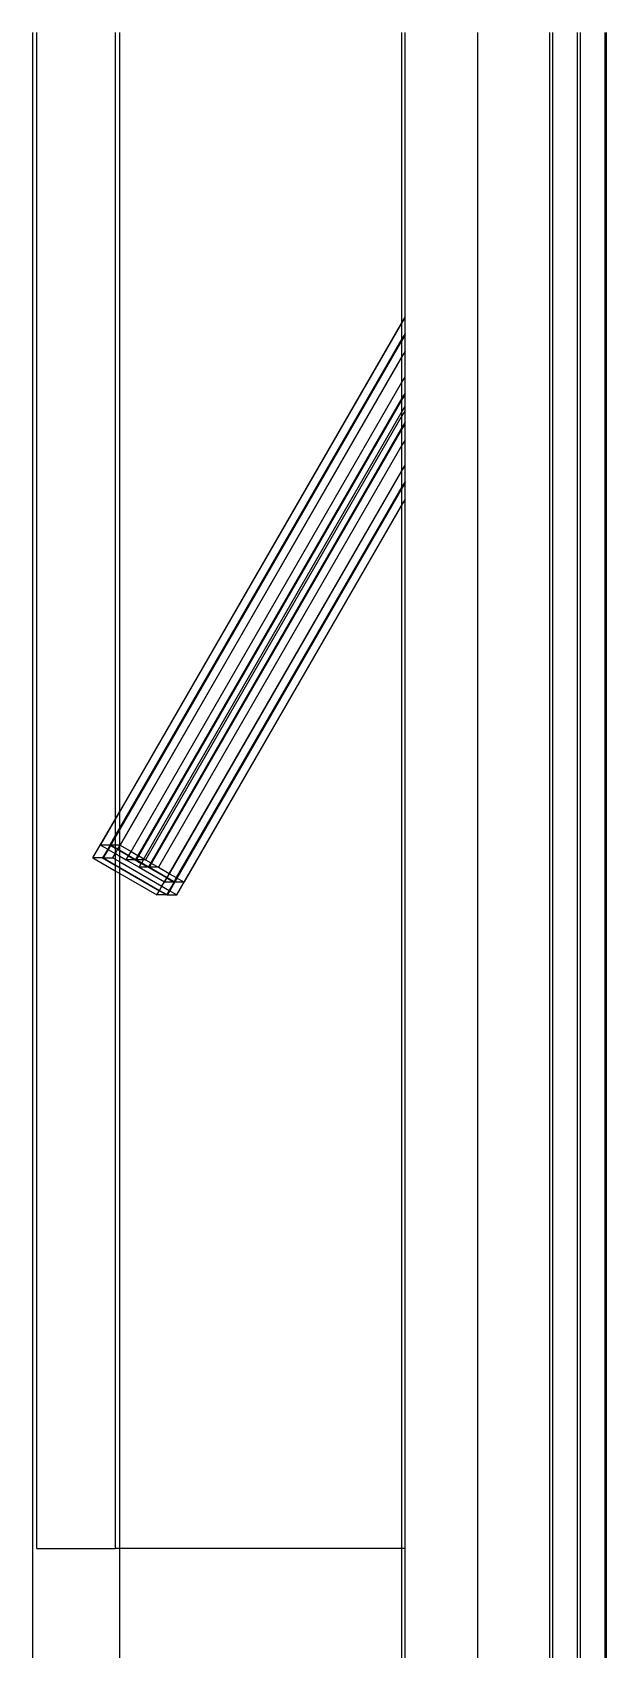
# Model space of a CAD drawing. Extents: x -20.4 to 13.4, y -9.4 to 9.8.
# Drawn here: x -10.555 to -9.778, y 7.638 to 9.826 of the extents above; entities that cross this region are included whole.
import ezdxf

# ---------------------------------------------------------------- set-up
doc = ezdxf.new("R2010")
doc.units = 0
doc.layers.get('0').update_dxf_attribs({"linetype": 'CONTINUOUS'})

msp = doc.modelspace()

# ---------------------------------------------------------------- linework, layer by layer
for p, q in [((-10.5545, 9.8256), (-10.5545, 7.575)), ((-10.5483, 7.775), (-10.5483, 9.8256)), ((-10.4425, 9.8256), (-10.4425, 8.7611)), ((-10.4363, 8.7719), (-10.4363, 9.8256)), ((-10.0547, 9.433), (-10.0547, 9.8256)), ((-10.0505, 9.4402), (-10.0505, 9.8256)), ((-9.9526, 9.8256), (-9.9526, 7.575)), ((-9.8547, 7.575), (-9.8547, 9.8256)), ((-9.8506, 7.575), (-9.8506, 9.8256)), ((-9.8173, 7.575), (-9.8173, 9.8256)), ((-9.8132, 7.575), (-9.8132, 9.8256)), ((-9.78, 7.575), (-9.78, 9.8256)), ((-9.7779, 7.575), (-9.7779, 9.8256)), ((-10.4363, 8.7719), (-10.0547, 9.433)), ((-10.4363, 8.7711), (-10.0547, 9.4323)), ((-10.0547, 9.433), (-10.0505, 9.4402)), ((-10.0547, 9.4323), (-10.0505, 9.4394)), ((-10.0547, 9.4323), (-10.0547, 9.433)), ((-10.0547, 9.411), (-10.0547, 9.4323)), ((-10.0505, 9.4394), (-10.0505, 9.4402)), ((-10.0505, 9.4182), (-10.0505, 9.4394)), ((-10.0547, 9.411), (-10.4363, 8.7499)), ((-10.0547, 9.4103), (-10.4363, 8.7492)), ((-10.0547, 9.4089), (-10.4363, 8.7478)), ((-10.4363, 8.7471), (-10.0547, 9.4082)), ((-10.0505, 9.4182), (-10.0547, 9.411)), ((-10.0505, 9.4175), (-10.0547, 9.4103)), ((-10.0505, 9.4161), (-10.0547, 9.4089)), ((-10.0547, 9.4082), (-10.0505, 9.4154)), ((-10.0547, 9.4103), (-10.0547, 9.411)), ((-10.0547, 9.4089), (-10.0547, 9.4103)), ((-10.0547, 9.4082), (-10.0547, 9.4089)), ((-10.0547, 9.387), (-10.0547, 9.4082)), ((-10.0505, 9.4175), (-10.0505, 9.4182)), ((-10.0505, 9.4161), (-10.0505, 9.4175)), ((-10.0505, 9.4154), (-10.0505, 9.4161)), ((-10.0505, 9.3941), (-10.0505, 9.4154)), ((-10.0547, 9.387), (-10.436, 8.7263)), ((-10.4357, 8.7261), (-10.0547, 9.3862)), ((-10.0505, 9.3941), (-10.0547, 9.387)), ((-10.0547, 9.3862), (-10.0505, 9.3934)), ((-10.0547, 9.3862), (-10.0547, 9.387)), ((-10.0547, 9.3523), (-10.0547, 9.3862)), ((-10.0505, 9.3934), (-10.0505, 9.3941)), ((-10.0505, 9.3594), (-10.0505, 9.3934)), ((-10.421, 8.7176), (-10.0547, 9.3523)), ((-10.0547, 9.3523), (-10.0505, 9.3594)), ((-10.0547, 9.331), (-10.0547, 9.3523)), ((-10.0505, 9.3382), (-10.0505, 9.3594)), ((-10.0547, 9.331), (-10.4118, 8.7123)), ((-10.4106, 8.7116), (-10.0547, 9.3282)), ((-10.0505, 9.3382), (-10.0547, 9.331)), ((-10.0547, 9.3282), (-10.0505, 9.3354)), ((-10.0547, 9.3282), (-10.0547, 9.331)), ((-10.0547, 9.3123), (-10.0547, 9.3282)), ((-10.0547, 9.3123), (-10.0505, 9.3194)), ((-10.0505, 9.3354), (-10.0505, 9.3382)), ((-10.0505, 9.3194), (-10.0505, 9.3354)), ((-10.0505, 9.3141), (-10.0505, 9.3194)), ((-10.4037, 8.7076), (-10.0547, 9.3123)), ((-10.0547, 9.307), (-10.4014, 8.7063)), ((-10.0505, 9.3141), (-10.0547, 9.307)), ((-10.0547, 9.307), (-10.0547, 9.3123)), ((-10.0547, 9.291), (-10.0547, 9.307)), ((-10.0505, 9.2982), (-10.0547, 9.291)), ((-10.0505, 9.2982), (-10.0505, 9.3141)), ((-10.0505, 9.2954), (-10.0505, 9.2982)), ((-10.0547, 9.291), (-10.3945, 8.7023)), ((-10.3933, 8.7016), (-10.0547, 9.2882)), ((-10.0547, 9.2882), (-10.0505, 9.2954)), ((-10.0547, 9.2882), (-10.0547, 9.291)), ((-10.0547, 9.267), (-10.0547, 9.2882)), ((-10.0505, 9.2741), (-10.0505, 9.2954)), ((-10.0547, 9.267), (-10.3841, 8.6963)), ((-10.0505, 9.2741), (-10.0547, 9.267)), ((-10.0547, 9.233), (-10.0547, 9.267)), ((-10.0505, 9.2402), (-10.0505, 9.2741)), ((-10.3694, 8.6878), (-10.0547, 9.233)), ((-10.369, 8.6876), (-10.0547, 9.2323)), ((-10.0547, 9.233), (-10.0505, 9.2402)), ((-10.0547, 9.2323), (-10.0505, 9.2394)), ((-10.0547, 9.2323), (-10.0547, 9.233)), ((-10.0547, 9.211), (-10.0547, 9.2323)), ((-10.0505, 9.2394), (-10.0505, 9.2402)), ((-10.0505, 9.2182), (-10.0505, 9.2394)), ((-10.0547, 9.211), (-10.3599, 8.6823)), ((-10.0547, 9.2103), (-10.3596, 8.6821)), ((-10.0505, 9.2182), (-10.0547, 9.211)), ((-10.0505, 9.2175), (-10.0547, 9.2103)), ((-10.0505, 9.2161), (-10.0547, 9.2089)), ((-10.0547, 9.2082), (-10.0505, 9.2154)), ((-10.0547, 9.2103), (-10.0547, 9.211)), ((-10.0547, 9.2089), (-10.0547, 9.2103)), ((-10.0505, 9.2175), (-10.0505, 9.2182)), ((-10.0505, 9.2161), (-10.0505, 9.2175)), ((-10.0505, 9.2154), (-10.0505, 9.2161)), ((-10.0505, 9.1941), (-10.0505, 9.2154)), ((-10.0547, 9.2089), (-10.3589, 8.6818)), ((-10.3586, 8.6816), (-10.0547, 9.2082)), ((-10.0547, 9.2082), (-10.0547, 9.2089)), ((-10.0547, 9.187), (-10.0547, 9.2082)), ((-10.0505, 9.1941), (-10.0547, 9.187)), ((-10.0547, 9.1862), (-10.0505, 9.1934)), ((-10.0505, 9.1934), (-10.0505, 9.1941)), ((-10.0505, 7.775), (-10.0505, 9.1934)), ((-10.359, 8.659), (-10.0547, 9.1862)), ((-10.0547, 9.187), (-10.3494, 8.6763)), ((-10.0547, 9.1862), (-10.0547, 9.187)), ((-10.0547, 7.775), (-10.0547, 9.1862)), ((-10.4726, 8.709), (-10.4425, 8.7611)), ((-10.4622, 8.7263), (-10.4425, 8.7604)), ((-10.4425, 8.7611), (-10.4363, 8.7719)), ((-10.4425, 8.7604), (-10.4363, 8.7711)), ((-10.4425, 8.7611), (-10.4425, 8.7604)), ((-10.4425, 8.7604), (-10.4425, 8.7392)), ((-10.4363, 8.7711), (-10.4363, 8.7719)), ((-10.4363, 8.7499), (-10.4363, 8.7711)), ((-10.4425, 8.7392), (-10.4499, 8.7263)), ((-10.4425, 8.7384), (-10.4496, 8.7261)), ((-10.4425, 8.737), (-10.449, 8.7257)), ((-10.4483, 8.7263), (-10.4425, 8.7363)), ((-10.4363, 8.7499), (-10.4425, 8.7392)), ((-10.4363, 8.7492), (-10.4425, 8.7384)), ((-10.4363, 8.7478), (-10.4425, 8.737)), ((-10.4425, 8.7363), (-10.4363, 8.7471)), ((-10.4425, 8.7392), (-10.4425, 8.7384)), ((-10.4425, 8.7384), (-10.4425, 8.737)), ((-10.4425, 8.737), (-10.4425, 8.7363)), ((-10.4425, 8.7363), (-10.4425, 8.7263)), ((-10.4363, 8.7492), (-10.4363, 8.7499)), ((-10.4363, 8.7478), (-10.4363, 8.7492)), ((-10.4363, 8.7471), (-10.4363, 8.7478)), ((-10.4363, 8.7263), (-10.4363, 8.7471)), ((-10.4595, 8.709), (-10.4726, 8.709)), ((-10.4726, 8.709), (-10.4425, 8.6916)), ((-10.4499, 8.7263), (-10.4622, 8.7263)), ((-10.4622, 8.7263), (-10.4527, 8.7208)), ((-10.4527, 8.7208), (-10.4595, 8.709)), ((-10.4595, 8.709), (-10.4425, 8.6991)), ((-10.4521, 8.7204), (-10.4587, 8.709)), ((-10.4587, 8.709), (-10.4456, 8.709)), ((-10.4587, 8.709), (-10.4425, 8.6996)), ((-10.4496, 8.7261), (-10.4527, 8.7208)), ((-10.4527, 8.7208), (-10.4521, 8.7204)), ((-10.449, 8.7257), (-10.4521, 8.7204)), ((-10.4521, 8.7204), (-10.4425, 8.7149)), ((-10.4499, 8.7263), (-10.4496, 8.7261)), ((-10.4496, 8.7261), (-10.449, 8.7257)), ((-10.449, 8.7257), (-10.4425, 8.722)), ((-10.4425, 8.7263), (-10.4483, 8.7263)), ((-10.4483, 8.7263), (-10.4425, 8.7229)), ((-10.4456, 8.709), (-10.4425, 8.7143)), ((-10.4456, 8.709), (-10.4425, 8.7072)), ((-10.4363, 8.7263), (-10.4425, 8.7263)), ((-10.4425, 8.7263), (-10.4425, 8.7229)), ((-10.4425, 8.7229), (-10.4388, 8.7208)), ((-10.4425, 8.7229), (-10.4425, 8.722)), ((-10.4425, 8.722), (-10.4392, 8.7201)), ((-10.4425, 8.722), (-10.4425, 8.7149)), ((-10.4425, 8.7149), (-10.4422, 8.7148)), ((-10.4425, 8.7149), (-10.4425, 8.7143)), ((-10.4425, 8.7143), (-10.4422, 8.7148)), ((-10.4425, 8.7143), (-10.4425, 8.7072)), ((-10.4425, 8.7072), (-10.4363, 8.7036)), ((-10.4425, 8.7072), (-10.4425, 8.6996)), ((-10.4422, 8.7148), (-10.4392, 8.7201)), ((-10.4422, 8.7148), (-10.4363, 8.7113)), ((-10.4392, 8.7201), (-10.4388, 8.7208)), ((-10.4392, 8.7201), (-10.4363, 8.7184)), ((-10.4388, 8.7208), (-10.4363, 8.7251)), ((-10.4388, 8.7208), (-10.4363, 8.7193)), ((-10.436, 8.7263), (-10.4363, 8.7263)), ((-10.4363, 8.7251), (-10.4363, 8.7263)), ((-10.4363, 8.7251), (-10.4357, 8.7261)), ((-10.4363, 8.7193), (-10.4363, 8.7251)), ((-10.4363, 8.7193), (-10.4241, 8.7123)), ((-10.4363, 8.7184), (-10.4363, 8.7193)), ((-10.4363, 8.7184), (-10.4245, 8.7116)), ((-10.4363, 8.7113), (-10.4363, 8.7184)), ((-10.4363, 8.7113), (-10.4275, 8.7063)), ((-10.4363, 8.7036), (-10.4363, 8.7113)), ((-10.436, 8.7263), (-10.4357, 8.7261)), ((-10.4357, 8.7261), (-10.421, 8.7176)), ((-10.4275, 8.7063), (-10.4245, 8.7116)), ((-10.4245, 8.7116), (-10.4241, 8.7123)), ((-10.4245, 8.7116), (-10.4153, 8.7063)), ((-10.4241, 8.7123), (-10.421, 8.7176)), ((-10.4241, 8.7123), (-10.4149, 8.707)), ((-10.421, 8.7176), (-10.4118, 8.7123)), ((-10.4149, 8.707), (-10.4153, 8.7063)), ((-10.4118, 8.7123), (-10.4149, 8.707)), ((-10.4149, 8.707), (-10.4136, 8.7063)), ((-10.4136, 8.7063), (-10.4106, 8.7116)), ((-10.4118, 8.7123), (-10.4106, 8.7116)), ((-10.4106, 8.7116), (-10.4037, 8.7076)), ((-10.4044, 8.7063), (-10.4037, 8.7076)), ((-10.4037, 8.7076), (-10.4014, 8.7063)), ((-10.4425, 8.6996), (-10.4363, 8.696)), ((-10.4425, 8.6996), (-10.4425, 8.6991)), ((-10.4425, 8.6991), (-10.4363, 8.6955)), ((-10.4425, 8.6991), (-10.4425, 8.6916)), ((-10.4425, 8.6916), (-10.4425, 7.775)), ((-10.4425, 8.6916), (-10.4363, 8.688)), ((-10.4363, 8.7036), (-10.3793, 8.6706)), ((-10.4363, 8.696), (-10.4363, 8.7036)), ((-10.4363, 8.696), (-10.3825, 8.665)), ((-10.4363, 8.6955), (-10.4363, 8.696)), ((-10.4363, 8.6955), (-10.3827, 8.6646)), ((-10.4363, 8.688), (-10.4363, 8.6955)), ((-10.4363, 8.688), (-10.386, 8.659)), ((-10.4363, 7.775), (-10.4363, 8.688)), ((-10.4153, 8.7063), (-10.4275, 8.7063)), ((-10.4275, 8.7063), (-10.4102, 8.6963)), ((-10.4153, 8.7063), (-10.4072, 8.7016)), ((-10.4044, 8.7063), (-10.4136, 8.7063)), ((-10.4136, 8.7063), (-10.4067, 8.7023)), ((-10.4102, 8.6963), (-10.4072, 8.7016)), ((-10.398, 8.6963), (-10.4102, 8.6963)), ((-10.4102, 8.6963), (-10.3759, 8.6765)), ((-10.4072, 8.7016), (-10.4067, 8.7023)), ((-10.4072, 8.7016), (-10.398, 8.6963)), ((-10.4067, 8.7023), (-10.4044, 8.7063)), ((-10.4067, 8.7023), (-10.3976, 8.697)), ((-10.4014, 8.7063), (-10.4044, 8.7063)), ((-10.4014, 8.7063), (-10.3945, 8.7023)), ((-10.3976, 8.697), (-10.398, 8.6963)), ((-10.398, 8.6963), (-10.3728, 8.6818)), ((-10.3945, 8.7023), (-10.3976, 8.697)), ((-10.3976, 8.697), (-10.3963, 8.6963)), ((-10.3963, 8.6963), (-10.3933, 8.7016)), ((-10.3841, 8.6963), (-10.3963, 8.6963)), ((-10.3963, 8.6963), (-10.3724, 8.6825)), ((-10.3945, 8.7023), (-10.3933, 8.7016)), ((-10.3933, 8.7016), (-10.3841, 8.6963)), ((-10.3841, 8.6963), (-10.3694, 8.6878)), ((-10.3724, 8.6825), (-10.3694, 8.6878)), ((-10.3721, 8.6823), (-10.369, 8.6876)), ((-10.3694, 8.6878), (-10.369, 8.6876)), ((-10.369, 8.6876), (-10.3599, 8.6823)), ((-10.386, 8.659), (-10.3827, 8.6646)), ((-10.3827, 8.6646), (-10.3825, 8.665)), ((-10.3827, 8.6646), (-10.3729, 8.659)), ((-10.3825, 8.665), (-10.3793, 8.6706)), ((-10.3825, 8.665), (-10.3727, 8.6593)), ((-10.3793, 8.6706), (-10.3759, 8.6765)), ((-10.3793, 8.6706), (-10.3694, 8.665)), ((-10.3759, 8.6765), (-10.3728, 8.6818)), ((-10.3759, 8.6765), (-10.3756, 8.6763)), ((-10.3756, 8.6763), (-10.3725, 8.6816)), ((-10.3633, 8.6763), (-10.3756, 8.6763)), ((-10.3728, 8.6818), (-10.3724, 8.6825)), ((-10.3728, 8.6818), (-10.3725, 8.6816)), ((-10.3694, 8.665), (-10.3727, 8.6593)), ((-10.3725, 8.6816), (-10.3721, 8.6823)), ((-10.3725, 8.6816), (-10.3633, 8.6763)), ((-10.3724, 8.6825), (-10.3721, 8.6823)), ((-10.3721, 8.6823), (-10.3629, 8.677)), ((-10.3688, 8.6646), (-10.3721, 8.659)), ((-10.3626, 8.6768), (-10.3694, 8.665)), ((-10.3694, 8.665), (-10.3688, 8.6646)), ((-10.362, 8.6765), (-10.3688, 8.6646)), ((-10.3688, 8.6646), (-10.359, 8.659)), ((-10.3629, 8.677), (-10.3633, 8.6763)), ((-10.3599, 8.6823), (-10.3629, 8.677)), ((-10.3629, 8.677), (-10.3626, 8.6768)), ((-10.3596, 8.6821), (-10.3626, 8.6768)), ((-10.3626, 8.6768), (-10.362, 8.6765)), ((-10.3589, 8.6818), (-10.362, 8.6765)), ((-10.362, 8.6765), (-10.3617, 8.6763)), ((-10.3617, 8.6763), (-10.3586, 8.6816)), ((-10.3494, 8.6763), (-10.3617, 8.6763)), ((-10.3599, 8.6823), (-10.3596, 8.6821)), ((-10.3596, 8.6821), (-10.3589, 8.6818)), ((-10.3589, 8.6818), (-10.3586, 8.6816)), ((-10.3586, 8.6816), (-10.3494, 8.6763)), ((-10.3729, 8.659), (-10.386, 8.659)), ((-10.3727, 8.6593), (-10.3729, 8.659)), ((-10.3727, 8.6593), (-10.3721, 8.659)), ((-10.3721, 8.659), (-10.359, 8.659)), ((-10.5483, 7.775), (-10.4425, 7.775)), ((-10.4363, 7.775), (-10.4425, 7.775)), ((-10.4363, 7.575), (-10.4363, 7.775)), ((-10.0547, 7.775), (-10.4363, 7.775)), ((-10.0505, 7.775), (-10.0547, 7.775)), ((-10.0547, 7.575), (-10.0547, 7.775)), ((-10.0505, 7.575), (-10.0505, 7.775))]:
    msp.add_line(p, q)

doc.saveas('drawing.dxf')
